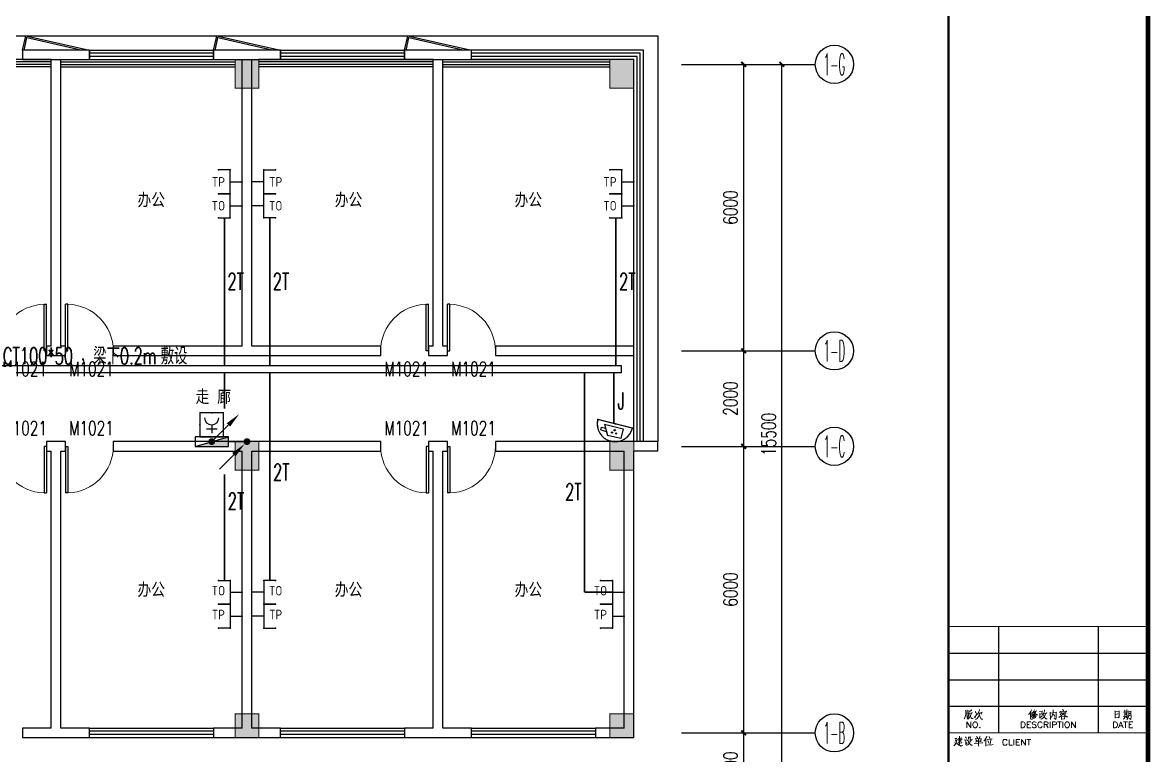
# Model space of a CAD drawing. Extents: x -6243262 to 3079315, y -2914302 to 172723.
# Drawn here: x -5753181 to -5729564, y -785297 to -769948 of the extents above; entities that cross this region are included whole.
import ezdxf
from ezdxf.enums import TextEntityAlignment as Align

# ---------------------------------------------------------------- set-up
doc = ezdxf.new("R2010")
doc.units = 0
doc.header["$LTSCALE"] = 1000
doc.linetypes.add('DOTE', pattern=[2.42, 2, -0.2, 0.02, -0.2])
for name, color, linetype in [('0-柱网', 2, 'Continuous'), ('0-铝板', 32, 'Continuous'), ('A-FLOR-OTHER1-ON', 253, 'Continuous'), ('AXIS', 3, 'Continuous'), ('AXIS_TEXT', 7, 'Continuous'), ('CABLETRAY', 4, 'Continuous'), ('CURTWALL', 4, 'Continuous'), ('EQUIP-安防', 3, 'Continuous'), ('EQUIP-消防', 3, 'Continuous'), ('EQUIP-通讯', 3, 'Continuous'), ('EQUIP_消火栓', 7, 'Continuous'), ('LWIRE', 4, 'Continuous'), ('PUB_TEXT', 7, 'Continuous'), ('PUB_TITLE', 4, 'Continuous'), ('STAIR', 2, 'Continuous'), ('TEL_TEXT', 7, 'Continuous'), ('WALL', 9, 'Continuous'), ('WINDOW', 4, 'Continuous'), ('WINDOW_TEXT', 7, 'Continuous'), ('WIRE-消防', 5, 'DOTE'), ('WIRE-通讯', 4, 'Continuous')]:
    doc.layers.add(name, color=color, linetype=linetype)
doc.styles.add('-宋体', font='', dxfattribs={"width": 0.8})
doc.styles.add('_TCH_AXIS', font='COMPLEX', dxfattribs={"bigfont": 'GBCBIG'})
doc.styles.add('_TCH_DIM_T3', font='SIMPLEX', dxfattribs={"width": 0.705882, "bigfont": 'GBCBIG'})
doc.styles.add('_TCH_WINDOW', font='SIMPLEX', dxfattribs={"height": 3.5, "bigfont": 'GBCBIG'})
doc.styles.add('_TEL_ATTDEF', font='gbenor', dxfattribs={"bigfont": 'gbcbig'})
doc.styles.add('_TEL_DIM', font='SIMPLEX', dxfattribs={"width": 0.8, "height": 3.5, "bigfont": 'HZTXT'})
doc.styles.add('COMPLEX', font='COMPLEX')
doc.styles.get("Standard").update_dxf_attribs({"font": 'gbenor.shx', "bigfont": 'gbcbig.shx'})
doc.styles.get('-宋体').set_extended_font_data('SimSun')
doc.dimstyles.new('_TCH_ARCH&&100', dxfattribs={"dimtxt": 297.5, "dimasz": 100, "dimexe": 250, "dimexo": 300, "dimgap": 126.25, "dimtad": 1, "dimdec": 0, "dimzin": 0, "dimdsep": 46, "dimtxsty": '_TCH_DIM_T3', "dimblk": 'ARCHTICK', "dimcen": 0.09, "dimclrt": 7, "dimazin": 2, "dimtfac": 1, "dimtdec": 0, "dimtix": 1, "dimtmove": 2, "dimatfit": 3, "dimfxl": 0, "dimtolj": 1, "dimtzin": 0, "dimarcsym": 0})

# ---------------------------------------------------------------- blocks, each defined once
blk = doc.blocks.new('1#柱网')
at = {"layer": '0-柱网'}
for points in [[(525855, 93967), (525855, 93367), (526355, 93367), (526355, 93967)], [(533705, 93967), (533705, 93367), (534205, 93367), (534205, 93967)], [(525855, 85967), (525855, 85367), (526355, 85367), (526355, 85967)], [(533705, 85967), (533705, 85367), (534205, 85367), (534205, 85967)], [(525855, 80267), (525855, 79767), (526355, 79767), (526355, 80267)], [(533705, 80267), (533705, 79767), (534205, 79767), (534205, 80267)]]:
    blk.add_hatch(color=0, dxfattribs=at).paths.add_polyline_path(points)
at = {"layer": '0-柱网', "color": 0, "const_width": 20}
for points in [[(525855, 93967), (525855, 93367), (526355, 93367), (526355, 93967), (525855, 93967)], [(533705, 93967), (533705, 93367), (534205, 93367), (534205, 93967), (533705, 93967)], [(525855, 85967), (525855, 85367), (526355, 85367), (526355, 85967), (525855, 85967)], [(533705, 85967), (533705, 85367), (534205, 85367), (534205, 85967), (533705, 85967)], [(525855, 80267), (525855, 79767), (526355, 79767), (526355, 80267), (525855, 80267)], [(533705, 80267), (533705, 79767), (534205, 79767), (534205, 80267), (533705, 80267)]]:
    blk.add_lwpolyline(points, dxfattribs=at)
blk = doc.blocks.new('A$C22252488')
at = {"layer": '0-铝板', "color": 0}
blk.add_lwpolyline([(1218, 0), (60, 261), (69, 300), (1400, 0)], dxfattribs=at)
at = {"layer": 'WINDOW', "color": 0}
for points in [[(0, 0), (60, 261)], [(31, 0), (90, 254)]]:
    blk.add_lwpolyline(points, dxfattribs=at)
blk = doc.blocks.new('01')
at = {"layer": 'A-FLOR-OTHER1-ON', "color": 0}
for points in [[(-11700, 150), (-15350, 150)], [(-11700, 0), (-15350, 0)], [(-11500, 150), (-7850, 150)], [(-11500, 0), (-7850, 0)], [(-3700, 150), (-7350, 150)], [(-3700, 0), (-7350, 0)], [(-3500, 150), (0, 150)], [(-3500, 0), (0, 0)]]:
    blk.add_lwpolyline(points, dxfattribs=at)
at = {"layer": 'STAIR', "color": 0}
for points in [[(-11700, 100), (-15350, 100)], [(-11700, 50), (-15350, 50)], [(-11500, 100), (-7850, 100)], [(-11500, 50), (-7850, 50)], [(-3700, 100), (-7350, 100)], [(-3700, 50), (-7350, 50)], [(-3500, 100), (0, 100)], [(-3500, 50), (0, 50)]]:
    blk.add_lwpolyline(points, dxfattribs=at)
blk = doc.blocks.new('$WINLIB2D$00000001')
at = {"color": 0}
for points in [[(-0.5, 0.5), (-0.5, -0.5)], [(-0.5, 0.5), (0.5, 0.5)], [(0.5, -0.5), (0.5, 0.5)], [(0.5, 0.1667), (-0.5, 0.1667)], [(0.5, -0.1667), (-0.5, -0.1667)], [(-0.5, -0.5), (0.5, -0.5)]]:
    blk.add_lwpolyline(points, dxfattribs=at)
blk = doc.blocks.new('$DorLib2D$00000001')
at = {"color": 0}
for p, q in [((0.45, 0.975), (0.5, 0.975)), ((0.45, 0), (0.45, 0.975)), ((0.5, 0), (0.5, 0.975)), ((0.5, 0), (0.45, 0))]:
    blk.add_line(p, q, dxfattribs=at)
at = {"color": 0, "lineweight": 13}
blk.add_arc((0.475, 0), 0.975, 91.4693, 180, dxfattribs=at)
blk = doc.blocks.new('_AXISO')
at = {"color": 0}
blk.add_circle((0, 0), 0.5, dxfattribs=at)
at = {"layer": 'AXIS_TEXT', "color": 0, "style": 'COMPLEX', "width": 1.041667}
blk.add_attdef('A', text='', height=0.56, dxfattribs=at).set_placement((-0.25, -0.28), (0.25, -0.28), align=Align.FIT)
blk = doc.blocks.new('_ArchTick')
at = {"color": 0, "linetype": 'ByBlock', "const_width": 0.4}
blk.add_lwpolyline([(-0.5, -0.5), (0.5, 0.5)], dxfattribs=at)
blk = doc.blocks.new('*D108')
at = {"layer": 'AXIS', "color": 0, "lineweight": -2, "transparency": 16777216}
for p, q in [((1398495, -771452), (1400545, -771452)), ((1400295, -786952), (1400295, -771452)), ((1398495, -786952), (1400545, -786952))]:
    blk.add_line(p, q, dxfattribs=at)
at = {"layer": 'Defpoints', "color": 0, "transparency": 16777216}
for p in [(1398195, -771452), (1400295, -771452), (1398195, -786952)]:
    blk.add_point(p, dxfattribs=at)
at = {"layer": 'AXIS', "color": 0, "lineweight": -2, "transparency": 16777216, "xscale": 100, "yscale": 100, "zscale": 100}
for p, rotation in [((1400295, -771452), 90), ((1400295, -786952), 270)]:
    blk.add_blockref('_ArchTick', p, dxfattribs=dict(at, rotation=rotation))
at = {"layer": 'AXIS', "color": 7, "transparency": 16777216, "insert": (1400020, -779202), "char_height": 297.5, "attachment_point": 5, "rotation": 90, "style": '_TCH_DIM_T3'}
blk.add_mtext('\\A1;15500', dxfattribs=at)
blk = doc.blocks.new('*D109')
at = {"layer": 'AXIS', "color": 0, "lineweight": -2, "transparency": 16777216}
for p, q in [((1398495, -785452), (1399745, -785452)), ((1399495, -786952), (1399495, -785452)), ((1398495, -786952), (1399745, -786952))]:
    blk.add_line(p, q, dxfattribs=at)
at = {"layer": 'Defpoints', "color": 0, "transparency": 16777216}
for p in [(1398195, -785452), (1399495, -785452), (1398195, -786952)]:
    blk.add_point(p, dxfattribs=at)
at = {"layer": 'AXIS', "color": 0, "lineweight": -2, "transparency": 16777216, "xscale": 100, "yscale": 100, "zscale": 100}
for p, rotation in [((1399495, -785452), 90), ((1399495, -786952), 270)]:
    blk.add_blockref('_ArchTick', p, dxfattribs=dict(at, rotation=rotation))
at = {"layer": 'AXIS', "color": 7, "transparency": 16777216, "insert": (1399220, -786202), "char_height": 297.5, "attachment_point": 5, "rotation": 90, "style": '_TCH_DIM_T3'}
blk.add_mtext('\\A1;1500', dxfattribs=at)
blk = doc.blocks.new('*D110')
at = {"layer": 'AXIS', "color": 0, "lineweight": -2, "transparency": 16777216}
for p, q in [((1398495, -779452), (1399745, -779452)), ((1399495, -785452), (1399495, -779452)), ((1398495, -785452), (1399745, -785452))]:
    blk.add_line(p, q, dxfattribs=at)
at = {"layer": 'Defpoints', "color": 0, "transparency": 16777216}
for p in [(1398195, -779452), (1399495, -779452), (1398195, -785452)]:
    blk.add_point(p, dxfattribs=at)
at = {"layer": 'AXIS', "color": 0, "lineweight": -2, "transparency": 16777216, "xscale": 100, "yscale": 100, "zscale": 100}
for p, rotation in [((1399495, -779452), 90), ((1399495, -785452), 270)]:
    blk.add_blockref('_ArchTick', p, dxfattribs=dict(at, rotation=rotation))
at = {"layer": 'AXIS', "color": 7, "transparency": 16777216, "insert": (1399220, -782452), "char_height": 297.5, "attachment_point": 5, "rotation": 90, "style": '_TCH_DIM_T3'}
blk.add_mtext('\\A1;6000', dxfattribs=at)
blk = doc.blocks.new('*D111')
at = {"layer": 'AXIS', "color": 0, "lineweight": -2, "transparency": 16777216}
for p, q in [((1398495, -777452), (1399745, -777452)), ((1399495, -779452), (1399495, -777452)), ((1398495, -779452), (1399745, -779452))]:
    blk.add_line(p, q, dxfattribs=at)
at = {"layer": 'Defpoints', "color": 0, "transparency": 16777216}
for p in [(1398195, -777452), (1399495, -777452), (1398195, -779452)]:
    blk.add_point(p, dxfattribs=at)
at = {"layer": 'AXIS', "color": 0, "lineweight": -2, "transparency": 16777216, "xscale": 100, "yscale": 100, "zscale": 100}
for p, rotation in [((1399495, -777452), 90), ((1399495, -779452), 270)]:
    blk.add_blockref('_ArchTick', p, dxfattribs=dict(at, rotation=rotation))
at = {"layer": 'AXIS', "color": 7, "transparency": 16777216, "insert": (1399220, -778452), "char_height": 297.5, "attachment_point": 5, "rotation": 90, "style": '_TCH_DIM_T3'}
blk.add_mtext('\\A1;2000', dxfattribs=at)
blk = doc.blocks.new('*D112')
at = {"layer": 'AXIS', "color": 0, "lineweight": -2, "transparency": 16777216}
for p, q in [((1398495, -771452), (1399745, -771452)), ((1399495, -777452), (1399495, -771452)), ((1398495, -777452), (1399745, -777452))]:
    blk.add_line(p, q, dxfattribs=at)
at = {"layer": 'Defpoints', "color": 0, "transparency": 16777216}
for p in [(1398195, -771452), (1399495, -771452), (1398195, -777452)]:
    blk.add_point(p, dxfattribs=at)
at = {"layer": 'AXIS', "color": 0, "lineweight": -2, "transparency": 16777216, "xscale": 100, "yscale": 100, "zscale": 100}
for p, rotation in [((1399495, -771452), 90), ((1399495, -777452), 270)]:
    blk.add_blockref('_ArchTick', p, dxfattribs=dict(at, rotation=rotation))
at = {"layer": 'AXIS', "color": 7, "transparency": 16777216, "insert": (1399220, -774452), "char_height": 297.5, "attachment_point": 5, "rotation": 90, "style": '_TCH_DIM_T3'}
blk.add_mtext('\\A1;6000', dxfattribs=at)
blk = doc.blocks.new('$equip$00001847')
for p, q in [((-0.5, 0.499), (-0.5, 0.999)), ((0.5, 0.999), (0.5, 0.499)), ((0.5, 0.499), (-0.5, 0.499)), ((0, 0.5), (0, 0))]:
    blk.add_line(p, q)
for p in [(-0.5, 0.999), (0.5, 0.999), (-0.5, 0.499), (0.5, 0.499), (0, 0)]:
    blk.add_point(p)
at = {"color": 7, "style": '_TEL_DIM'}
blk.add_attdef('$TEXT$', text='', height=0.4, dxfattribs=at).set_placement((0, 0.999), align=Align.MIDDLE_CENTER)
at = {"color": 7, "style": '_TEL_DIM', "flags": 1}
blk.add_attdef('A', text='', height=0.00002, dxfattribs=at).set_placement((0, 0), align=Align.MIDDLE_CENTER)
blk = doc.blocks.new('$equip$00001867')
for p, q in [((-0.5, 0.499), (-0.5, 0.999)), ((0.5, 0.999), (0.5, 0.499)), ((0.5, 0.499), (-0.5, 0.499)), ((0, 0.5), (0, 0))]:
    blk.add_line(p, q)
for p in [(-0.5, 0.999), (0.5, 0.999), (-0.5, 0.499), (0.5, 0.499), (0, 0)]:
    blk.add_point(p)
at = {"color": 7, "style": '_TEL_DIM'}
blk.add_attdef('$TEXT$', text='', height=0.4, dxfattribs=at).set_placement((0, 0.999), align=Align.MIDDLE_CENTER)
at = {"color": 7, "style": '_TEL_DIM', "flags": 1}
blk.add_attdef('A', text='', height=0.00002, dxfattribs=at).set_placement((0, 0), align=Align.MIDDLE_CENTER)
blk = doc.blocks.new('$equip$00002353')
for p, q in [((0.75, 0), (-0.75, 0)), ((-0.517, -0.393), (-0.517, -0.273)), ((-0.517, -0.273), (-0.341, -0.273)), ((-0.517, -0.393), (-0.273, -0.393)), ((-0.427, -0.123), (0.383, -0.123)), ((-0.427, -0.123), (-0.187, -0.543)), ((0.383, -0.123), (0.383, -0.543)), ((0.383, -0.543), (-0.187, -0.543))]:
    blk.add_line(p, q)
at = {"const_width": 0.04}
for points in [[(-0.75, 0), (-0.779, 0)], [(0.75, 0), (0.779, 0)]]:
    blk.add_lwpolyline(points, dxfattribs=at)
blk.add_lwpolyline([(0.75, 0, -1), (-0.75, 0), (0.75, 0), (0.75, 0, -1), (-0.75, 0, -1.517539)], format="xyb", dxfattribs=at)
for centre, radius in [((-0.038, -0.38), 0.024), ((0.052, -0.26), 0.03), ((0.142, -0.38), 0.024)]:
    blk.add_circle(centre, radius)
blk.add_arc((0, 0), 0.75, 180, 0)
for p in [(-0.75, 0), (0, 0), (0.75, 0), (0, -0.75)]:
    blk.add_point(p)
for points in [[(-0.059, -0.368), (-0.017, -0.368), (-0.062, -0.38), (-0.014, -0.38)], [(-0.059, -0.392), (-0.017, -0.392), (-0.062, -0.38), (-0.014, -0.38)], [(-0.05, -0.359), (-0.026, -0.359), (-0.059, -0.368), (-0.017, -0.368)], [(-0.05, -0.401), (-0.026, -0.401), (-0.059, -0.392), (-0.017, -0.392)], [(-0.038, -0.356), (-0.038, -0.356), (-0.05, -0.359), (-0.026, -0.359)], [(-0.038, -0.404), (-0.038, -0.404), (-0.05, -0.401), (-0.026, -0.401)], [(0.026, -0.245), (0.078, -0.245), (0.022, -0.26), (0.082, -0.26)], [(0.026, -0.275), (0.078, -0.275), (0.022, -0.26), (0.082, -0.26)], [(0.037, -0.234), (0.067, -0.234), (0.026, -0.245), (0.078, -0.245)], [(0.037, -0.286), (0.067, -0.286), (0.026, -0.275), (0.078, -0.275)], [(0.052, -0.23), (0.052, -0.23), (0.037, -0.234), (0.067, -0.234)], [(0.052, -0.29), (0.052, -0.29), (0.037, -0.286), (0.067, -0.286)], [(0.121, -0.368), (0.163, -0.368), (0.118, -0.38), (0.166, -0.38)], [(0.121, -0.392), (0.163, -0.392), (0.118, -0.38), (0.166, -0.38)], [(0.13, -0.359), (0.154, -0.359), (0.121, -0.368), (0.163, -0.368)], [(0.13, -0.401), (0.154, -0.401), (0.121, -0.392), (0.163, -0.392)], [(0.142, -0.356), (0.142, -0.356), (0.13, -0.359), (0.154, -0.359)], [(0.142, -0.404), (0.142, -0.404), (0.13, -0.401), (0.154, -0.401)]]:
    blk.add_solid(points)
at = {"color": 7, "style": '_TEL_DIM', "flags": 1}
blk.add_attdef('A', text='', height=0.00002, dxfattribs=at).set_placement((0, 0), align=Align.MIDDLE_CENTER)
blk = doc.blocks.new('$equip$00002656')
for p, q in [((-0.5, 1), (-0.5, 0)), ((0.5, 1), (-0.5, 1)), ((0.5, 0), (0.5, 1)), ((0, 0.5), (0, 0.15)), ((-0.5, 0), (0.5, 0)), ((-0.219, 0.331), (0.222, 0.331))]:
    blk.add_line(p, q)
at = {"const_width": 0.04}
blk.add_lwpolyline([(-0.5, 1), (0.5, 1), (0.5, 0), (-0.5, 0), (-0.5, 1), (0.5, 1)], dxfattribs=at)
blk.add_arc((0, 0.8), 0.3, 180, 0)
for p in [(0, 1), (-0.5, 0.5), (0.5, 0.5), (0, 0)]:
    blk.add_point(p)
at = {"color": 7, "flags": 1}
for tag, height, p in [('B', 0.4, (0.762, 0.292)), ('A', 0.00002, (0, 0))]:
    blk.add_attdef(tag, text='', height=height, dxfattribs=at).set_placement(p, align=Align.MIDDLE_CENTER)
blk = doc.blocks.new('$TelecSys$00000079')
for p, q in [((0.7, 0.7), (0, 0)), ((0.104, 0.104), (0.104, 0.104)), ((-0.104, -0.104), (-0.104, -0.104))]:
    blk.add_line(p, q)
at = {"const_width": 0.142}
blk.add_lwpolyline([(-0.071, 0, 1), (0.071, 0, 1)], format="xyb", close=True, dxfattribs=at)
blk.add_solid([(0.63, 0.77), (0.77, 0.63), (1.15, 1.15)])
at = {"width": 0.8, "flags": 9}
blk.add_attdef('A', (0, 0), '', height=0.00002, dxfattribs=at)
blk = doc.blocks.new('$TelecSys$00000081')
for p, q in [((0.104, 0.104), (0.104, 0.104)), ((-0.104, -0.104), (-0.104, -0.104)), ((-1.15, -1.15), (-0.55, -0.55))]:
    blk.add_line(p, q)
at = {"const_width": 0.142}
blk.add_lwpolyline([(0.071, 0, 1), (-0.071, 0, 1)], format="xyb", close=True, dxfattribs=at)
blk.add_solid([(-0.62, -0.48), (-0.48, -0.62), (-0.1, -0.1)])
at = {"width": 0.8, "flags": 9}
blk.add_attdef('A', (0, 0), '', height=0.00002, rotation=180, dxfattribs=at)
blk = doc.blocks.new('$TwtSys$00000434')
for p, q in [((-0.5, 0.5), (-0.5, -0.5)), ((-0.5, -0.5), (0.5, 0.5)), ((0.5, 0.5), (-0.5, 0.5)), ((0.5, -0.5), (0.5, 0.5)), ((-0.5, -0.5), (0.5, -0.5))]:
    blk.add_line(p, q)
blk.add_solid([(0.5, -0.5), (0.5, 0.5), (-0.5, -0.5)])
blk = doc.blocks.new('TQ')
at = {"layer": 'PUB_TITLE'}
for p, q in [((1747801, -782596), (1747801, -784828)), ((1749891, -782596), (1749891, -784828)), ((1746756, -783153), (1750936, -783153)), ((1746756, -783710), (1750936, -783710)), ((1746756, -784267), (1750936, -784267))]:
    blk.add_line(p, q, dxfattribs=at)
for points, const_width in [([(1746756, -758772), (1746756, -798756)], 48.8), ([(1746756, -782596), (1750936, -782596)], 24.4), ([(1746756, -784825), (1750936, -784825)], 24.4)]:
    blk.add_lwpolyline(points, dxfattribs=dict(at, const_width=const_width))
blk.add_lwpolyline([(1746756, -798756), (1750936, -798756), (1750936, -758772), (1746756, -758772)], close=True, dxfattribs=at)
at = {"layer": 'PUB_TITLE', "color": 140, "lineweight": 0}
for points in [[(1747112, -784352), (1747117, -784365), (1747117, -784405), (1747117, -784434), (1747113, -784460), (1747109, -784480), (1747102, -784503), (1747092, -784520), (1747083, -784532)], [(1747117, -784449), (1747151, -784446), (1747148, -784441), (1747148, -784515), (1747146, -784504), (1747146, -784491)], [(1747118, -784419), (1747166, -784413)], [(1747182, -784355), (1747186, -784372), (1747186, -784393), (1747182, -784421), (1747179, -784447), (1747174, -784470), (1747170, -784491), (1747163, -784510), (1747154, -784526), (1747145, -784537)], [(1747146, -784342), (1747150, -784352), (1747150, -784414)], [(1747198, -784417), (1747250, -784406), (1747247, -784401), (1747239, -784422), (1747228, -784449), (1747219, -784469), (1747207, -784490), (1747191, -784510), (1747174, -784524), (1747161, -784536)], [(1747245, -784345), (1747242, -784350), (1747211, -784367), (1747189, -784375)], [(1747195, -784439), (1747242, -784523), (1747273, -784524), (1747243, -784521), (1747235, -784511)], [(1747297, -784490), (1747311, -784504), (1747354, -784419)], [(1747334, -784413), (1747332, -784401), (1747313, -784378)], [(1747406, -784416), (1747406, -784427), (1747402, -784444), (1747393, -784466), (1747383, -784483), (1747373, -784502), (1747361, -784515), (1747347, -784528), (1747332, -784539), (1747321, -784546)], [(1747405, -784337), (1747403, -784347), (1747391, -784380), (1747378, -784411), (1747369, -784427), (1747358, -784441)], [(1747380, -784409), (1747382, -784409), (1747464, -784400), (1747457, -784393), (1747449, -784413), (1747434, -784434)], [(1747398, -784454), (1747411, -784474), (1747430, -784510), (1747444, -784537), (1747477, -784539), (1747446, -784532), (1747434, -784521)], [(1748498, -784339), (1748496, -784348), (1748481, -784375), (1748481, -784378), (1748468, -784398), (1748457, -784414), (1748446, -784427), (1748435, -784439)], [(1748475, -784394), (1748475, -784539), (1748472, -784526), (1748475, -784502)], [(1748592, -784474), (1748587, -784485), (1748569, -784502), (1748553, -784515), (1748536, -784523), (1748520, -784532), (1748505, -784539), (1748493, -784543)], [(1748500, -784400), (1748500, -784495), (1748498, -784483), (1748500, -784475)], [(1748542, -784373), (1748549, -784375), (1748598, -784368), (1748595, -784365), (1748578, -784388), (1748564, -784408), (1748550, -784421), (1748536, -784433), (1748521, -784444), (1748512, -784450)], [(1748557, -784342), (1748546, -784367), (1748536, -784386), (1748525, -784401), (1748523, -784405), (1748514, -784416)], [(1748577, -784454), (1748574, -784460), (1748572, -784463), (1748554, -784480), (1748550, -784482), (1748541, -784490), (1748528, -784498), (1748514, -784507)], [(1748564, -784434), (1748562, -784439), (1748561, -784441), (1748544, -784454), (1748531, -784466), (1748520, -784474)], [(1748536, -784389), (1748542, -784391), (1748607, -784450), (1748628, -784449), (1748607, -784449), (1748598, -784442)], [(1748661, -784380), (1748726, -784372), (1748720, -784367), (1748712, -784424), (1748720, -784424), (1748671, -784430), (1748668, -784416), (1748671, -784434), (1748669, -784508)], [(1748664, -784515), (1748715, -784470)], [(1748784, -784416), (1748784, -784426), (1748778, -784452), (1748771, -784467), (1748765, -784480), (1748757, -784491), (1748746, -784503), (1748735, -784515), (1748721, -784523), (1748709, -784531), (1748699, -784535), (1748689, -784537)], [(1748769, -784342), (1748766, -784361), (1748757, -784388), (1748743, -784416), (1748733, -784434), (1748726, -784447), (1748720, -784459)], [(1748735, -784441), (1748740, -784442), (1748791, -784531), (1748822, -784532), (1748793, -784528), (1748784, -784518)], [(1748743, -784419), (1748817, -784409), (1748809, -784408), (1748795, -784411)], [(1748883, -784388), (1748888, -784409), (1748893, -784526), (1748893, -784543), (1748889, -784532), (1748891, -784511)], [(1748889, -784413), (1748952, -784405), (1748955, -784405), (1749019, -784398), (1749014, -784393), (1749013, -784396), (1749013, -784430), (1749013, -784460), (1749011, -784463), (1749011, -784491), (1749011, -784495), (1749008, -784513), (1749006, -784528), (1749005, -784541), (1748969, -784508), (1749003, -784536), (1749006, -784520)], [(1748952, -784344), (1748950, -784376), (1748947, -784405), (1748947, -784408), (1748942, -784427), (1748936, -784447), (1748929, -784466), (1748924, -784475), (1748916, -784485), (1748911, -784493), (1748904, -784498)], [(1748944, -784435), (1748962, -784449), (1748977, -784462), (1748982, -784472), (1748978, -784466)], [(1749164, -784411), (1749161, -784421), (1749154, -784427), (1749134, -784449), (1749115, -784467), (1749095, -784483), (1749075, -784496), (1749064, -784503)], [(1749093, -784367), (1749095, -784380), (1749093, -784388), (1749090, -784400), (1749087, -784408), (1749087, -784401), (1749093, -784389)], [(1749133, -784394), (1749131, -784402), (1749108, -784429), (1749092, -784444)], [(1749095, -784381), (1749236, -784369), (1749231, -784367), (1749208, -784398)], [(1749118, -784478), (1749121, -784488), (1749125, -784535), (1749126, -784546), (1749120, -784535), (1749189, -784529), (1749184, -784529), (1749190, -784477), (1749195, -784480), (1749123, -784488)], [(1749145, -784337), (1749162, -784353), (1749166, -784363), (1749157, -784348)], [(1749156, -784426), (1749181, -784449), (1749207, -784474), (1749227, -784490), (1749256, -784488), (1749225, -784487), (1749211, -784477)], [(1749175, -784400), (1749203, -784419), (1749211, -784433), (1749199, -784416)], [(1750242, -784361), (1750245, -784378), (1750246, -784414), (1750249, -784452), (1750249, -784457), (1750249, -784483), (1750249, -784518), (1750249, -784507), (1750313, -784496), (1750326, -784508), (1750329, -784493), (1750329, -784474), (1750331, -784435), (1750332, -784396), (1750332, -784363), (1750334, -784368), (1750246, -784380)], [(1750249, -784439), (1750313, -784429), (1750306, -784427), (1750291, -784434)], [(1750413, -784485), (1750515, -784472), (1750510, -784470), (1750503, -784475)], [(1750450, -784495), (1750449, -784503), (1750436, -784520), (1750425, -784531), (1750413, -784539)], [(1750418, -784391), (1750515, -784381)], [(1750444, -784347), (1750447, -784357), (1750447, -784480)], [(1750449, -784419), (1750479, -784414)], [(1750450, -784447), (1750477, -784442)], [(1750477, -784490), (1750495, -784510), (1750495, -784518), (1750489, -784503)], [(1750490, -784337), (1750494, -784347), (1750489, -784475)], [(1750528, -784360), (1750533, -784378), (1750533, -784414), (1750531, -784454), (1750528, -784478), (1750520, -784504), (1750510, -784521), (1750492, -784546)], [(1750531, -784463), (1750535, -784463), (1750561, -784459)], [(1750533, -784380), (1750582, -784372), (1750577, -784367), (1750577, -784417), (1750577, -784421), (1750579, -784495), (1750577, -784523), (1750576, -784539), (1750574, -784544), (1750549, -784523), (1750572, -784537)], [(1750535, -784421), (1750563, -784416)], [(1747143, -784590), (1747143, -784716)], [(1747143, -784590), (1747226, -784716), (1747226, -784590)], [(1748276, -784590), (1748276, -784716)], [(1748276, -784590), (1748318, -784590), (1748335, -784597), (1748348, -784609), (1748354, -784620), (1748360, -784639), (1748360, -784668), (1748354, -784686), (1748348, -784698), (1748335, -784710), (1748318, -784716), (1748276, -784716)], [(1748402, -784590), (1748402, -784716)], [(1748402, -784590), (1748479, -784590)], [(1748402, -784650), (1748449, -784650)], [(1748402, -784716), (1748479, -784716)], [(1748592, -784609), (1748581, -784597), (1748562, -784590), (1748539, -784590), (1748520, -784597), (1748509, -784609), (1748509, -784620), (1748514, -784632), (1748520, -784639), (1748533, -784645), (1748569, -784656), (1748581, -784662), (1748586, -784668), (1748592, -784681), (1748592, -784698), (1748581, -784710), (1748562, -784716), (1748539, -784716), (1748520, -784710), (1748509, -784698)], [(1748718, -784620), (1748712, -784609), (1748699, -784597), (1748688, -784590), (1748664, -784590), (1748652, -784597), (1748640, -784609), (1748634, -784620), (1748628, -784639), (1748628, -784668), (1748634, -784686), (1748640, -784698), (1748652, -784710), (1748664, -784716), (1748688, -784716), (1748699, -784710), (1748712, -784698), (1748718, -784686)], [(1748759, -784590), (1748759, -784716)], [(1748759, -784590), (1748813, -784590), (1748831, -784597), (1748837, -784603), (1748843, -784614), (1748843, -784626), (1748837, -784639), (1748831, -784645), (1748813, -784650), (1748759, -784650)], [(1748801, -784650), (1748843, -784716)], [(1748885, -784590), (1748885, -784716)], [(1748933, -784590), (1748933, -784716)], [(1748933, -784590), (1748986, -784590), (1749004, -784597), (1749010, -784603), (1749016, -784614), (1749016, -784632), (1749010, -784645), (1749004, -784650), (1748986, -784656), (1748933, -784656)], [(1749040, -784590), (1749123, -784590)], [(1749082, -784590), (1749082, -784716)], [(1749153, -784590), (1749153, -784716)], [(1749332, -784590), (1749332, -784716)], [(1749332, -784590), (1749415, -784716), (1749415, -784590)], [(1750209, -784590), (1750209, -784716)], [(1750209, -784590), (1750251, -784590), (1750269, -784597), (1750281, -784609), (1750287, -784620), (1750293, -784639), (1750293, -784668), (1750287, -784686), (1750281, -784698), (1750269, -784710), (1750251, -784716), (1750209, -784716)], [(1750365, -784590), (1750317, -784716)], [(1750335, -784674), (1750394, -784674)], [(1750365, -784590), (1750412, -784716)], [(1750424, -784590), (1750508, -784590)], [(1750466, -784590), (1750466, -784716)], [(1750538, -784590), (1750538, -784716)], [(1750538, -784590), (1750615, -784590)], [(1750538, -784650), (1750585, -784650)], [(1750538, -784716), (1750615, -784716)], [(1746887, -784944), (1746931, -784939), (1746925, -784935), (1746921, -784948), (1746903, -784998), (1746900, -784994), (1746936, -784986), (1746933, -784983), (1746926, -785009), (1746920, -785033), (1746912, -785047), (1746903, -785061), (1746890, -785077), (1746879, -785088), (1746871, -785095)], [(1746880, -785031), (1746896, -785037), (1746909, -785042), (1746929, -785052), (1746949, -785063), (1746975, -785079), (1746997, -785088), (1747000, -785090), (1747018, -785100), (1747059, -785091), (1747058, -785091), (1747020, -785096), (1747002, -785091)], [(1746941, -784967), (1747050, -784955)], [(1746948, -785037), (1747039, -785031), (1747035, -785029), (1747030, -785033)], [(1746956, -784942), (1747031, -784932), (1747025, -784926), (1747015, -784986), (1747020, -784985), (1746961, -784992)], [(1746956, -785016), (1747023, -785008)], [(1746987, -784896), (1746989, -784907), (1746987, -785074), (1746983, -785062), (1746987, -785047)], [(1747085, -784976), (1747130, -784970), (1747124, -784964), (1747122, -784976), (1747120, -785063), (1747112, -785070), (1747146, -785036)], [(1747110, -784907), (1747130, -784931), (1747133, -784940)], [(1747168, -784996), (1747232, -784988), (1747227, -784983), (1747220, -784996), (1747212, -785013), (1747204, -785026), (1747195, -785037), (1747182, -785052), (1747168, -785066), (1747153, -785077), (1747141, -785085), (1747132, -785090)], [(1747174, -784904), (1747176, -784919), (1747176, -784935), (1747173, -784950), (1747168, -784965), (1747161, -784975), (1747154, -784983), (1747146, -784992)], [(1747166, -785011), (1747170, -785011), (1747230, -785083), (1747262, -785085), (1747230, -785080), (1747222, -785074)], [(1747178, -784917), (1747222, -784914), (1747219, -784909), (1747214, -784922), (1747214, -784934), (1747214, -784944), (1747214, -784955), (1747215, -784960), (1747219, -784965), (1747226, -784967), (1747234, -784968), (1747245, -784968), (1747252, -784967), (1747256, -784964)], [(1747291, -785050), (1747477, -785034), (1747467, -785033), (1747454, -785036)], [(1747322, -784934), (1747329, -784948), (1747334, -784976), (1747334, -785005), (1747336, -785022), (1747330, -785011), (1747443, -785003), (1747431, -785001), (1747439, -784944), (1747444, -784940), (1747439, -784939), (1747438, -784942), (1747332, -784952)], [(1747342, -784899), (1747362, -784922), (1747363, -784939), (1747358, -784919)], [(1747350, -784983), (1747418, -784973)], [(1747382, -784950), (1747383, -785044), (1747385, -785090), (1747385, -785103), (1747382, -785091), (1747383, -785066)], [(1747410, -784894), (1747419, -784903), (1747414, -784901), (1747393, -784947)], [(1747559, -784894), (1747557, -784904), (1747542, -784934), (1747531, -784950), (1747512, -784981), (1747495, -785000)], [(1747536, -784945), (1747536, -785103), (1747534, -785088), (1747536, -785075)], [(1747566, -784961), (1747671, -784948)], [(1747581, -784981), (1747587, -784996), (1747595, -785016), (1747600, -785033), (1747602, -785042), (1747602, -785029), (1747594, -785014)], [(1747606, -784899), (1747617, -784924), (1747620, -784940), (1747618, -784927)], [(1747643, -784965), (1747643, -784980), (1747636, -785018), (1747630, -785046), (1747623, -785074)], [(1747983, -784990), (1747977, -784978), (1747965, -784966), (1747953, -784960), (1747929, -784960), (1747917, -784966), (1747905, -784978), (1747899, -784990), (1747893, -785008), (1747893, -785038), (1747899, -785055), (1747905, -785067), (1747917, -785080), (1747929, -785085), (1747953, -785085), (1747965, -785080), (1747977, -785067), (1747983, -785055)], [(1748024, -784960), (1748024, -785085), (1748096, -785085)], [(1748126, -784960), (1748126, -785085)], [(1748173, -784960), (1748173, -785085)], [(1748173, -784960), (1748251, -784960)], [(1748173, -785019), (1748221, -785019)], [(1748287, -784960), (1748287, -785085)], [(1748287, -784960), (1748371, -785085), (1748371, -784960)], [(1748400, -784960), (1748484, -784960)], [(1748442, -784960), (1748442, -785085)], [(1747557, -785079), (1747661, -785072), (1747691, -785070)], [(1748173, -785085), (1748251, -785085)]]:
    blk.add_lwpolyline(points, dxfattribs=at)
for points in [[(1747303, -784590), (1747292, -784597), (1747280, -784609), (1747274, -784620), (1747267, -784639), (1747267, -784668), (1747274, -784686), (1747280, -784698), (1747292, -784710), (1747303, -784716), (1747328, -784716), (1747339, -784710), (1747351, -784698), (1747357, -784686), (1747363, -784668), (1747363, -784639), (1747357, -784620), (1747351, -784609), (1747339, -784597), (1747328, -784590), (1747303, -784590)], [(1747411, -784704), (1747405, -784710), (1747411, -784716), (1747417, -784710), (1747411, -784704)], [(1749230, -784590), (1749219, -784597), (1749207, -784609), (1749201, -784620), (1749195, -784639), (1749195, -784668), (1749201, -784686), (1749207, -784698), (1749219, -784710), (1749230, -784716), (1749255, -784716), (1749266, -784710), (1749278, -784698), (1749285, -784686), (1749291, -784668), (1749291, -784639), (1749285, -784620), (1749278, -784609), (1749266, -784597), (1749255, -784590), (1749230, -784590)]]:
    blk.add_lwpolyline(points, close=True, dxfattribs=at)
blk = doc.blocks.new('22')
at = {"layer": '0-铝板', "color": 8}
blk.add_lwpolyline([(1362195.1, -770852.2), (1397695.1, -770852.2), (1397695.1, -779352.2)], dxfattribs=at)
at = {"layer": 'AXIS', "color": 8}
for p, q in [((1398195.1, -771452.2), (1400995.1, -771452.2)), ((1398195.1, -777452.2), (1400995.1, -777452.2)), ((1398195.1, -779452.2), (1400995.1, -779452.2)), ((1398195.1, -785452.2), (1400995.1, -785452.2))]:
    blk.add_line(p, q, dxfattribs=at)
at = {"layer": 'CURTWALL', "color": 8}
for p, q in [((1397395.1, -771152.2), (1393795.1, -771152.2)), ((1397328.5, -771218.9), (1393795.1, -771218.9)), ((1397261.8, -771285.5), (1393795.1, -771285.5)), ((1397261.8, -779352.2), (1397261.8, -771285.5)), ((1397328.5, -779352.2), (1397328.5, -771218.9)), ((1397395.1, -779352.2), (1397395.1, -771152.2)), ((1397195.1, -771352.2), (1393795.1, -771352.2)), ((1397195.1, -779352.2), (1397195.1, -771352.2))]:
    blk.add_line(p, q, dxfattribs=at)
at = {"layer": 'WALL', "color": 8}
for p, q in [((1385795.1, -771152.2), (1384395.1, -771152.2)), ((1384395.1, -771152.2), (1384395.1, -771352.2)), ((1385795.1, -771352.2), (1385795.1, -771152.2)), ((1389795.1, -771152.2), (1388395.1, -771152.2)), ((1388395.1, -771152.2), (1388395.1, -771352.2)), ((1389795.1, -771352.2), (1389795.1, -771152.2)), ((1393795.1, -771152.2), (1392395.1, -771152.2)), ((1392395.1, -771152.2), (1392395.1, -771352.2)), ((1393795.1, -771352.2), (1393795.1, -771152.2)), ((1384395.1, -771352.2), (1385795.1, -771352.2)), ((1384995.1, -777352.2), (1384995.1, -771352.2)), ((1384995.1, -771352.2), (1385195.1, -771352.2)), ((1385195.1, -777352.2), (1385195.1, -771352.2)), ((1388395.1, -771352.2), (1389795.1, -771352.2)), ((1388995.1, -777352.2), (1388995.1, -771352.2)), ((1388995.1, -771352.2), (1389195.1, -771352.2)), ((1389195.1, -777352.2), (1389195.1, -771352.2)), ((1392395.1, -771352.2), (1393795.1, -771352.2)), ((1392995.1, -777352.2), (1392995.1, -771352.2)), ((1392995.1, -771352.2), (1393195.1, -771352.2)), ((1393195.1, -777352.2), (1393195.1, -771352.2)), ((1384995.1, -777352.2), (1384895.1, -777352.2)), ((1384895.1, -777352.2), (1384895.1, -777552.2)), ((1385295.1, -777352.2), (1385195.1, -777352.2)), ((1385295.1, -777552.2), (1385295.1, -777352.2)), ((1388995.1, -777352.2), (1386295.1, -777352.2)), ((1386295.1, -777352.2), (1386295.1, -777552.2)), ((1391895.1, -777352.2), (1389195.1, -777352.2)), ((1391895.1, -777552.2), (1391895.1, -777352.2)), ((1392995.1, -777352.2), (1392895.1, -777352.2)), ((1392895.1, -777352.2), (1392895.1, -777552.2)), ((1393295.1, -777352.2), (1393195.1, -777352.2)), ((1393295.1, -777552.2), (1393295.1, -777352.2)), ((1397195.1, -777352.2), (1394295.1, -777352.2)), ((1394295.1, -777352.2), (1394295.1, -777552.2)), ((1397195.1, -777552.2), (1397195.1, -777352.2)), ((1384895.1, -777552.2), (1385095.1, -777552.2)), ((1385095.1, -777552.2), (1385295.1, -777552.2)), ((1386295.1, -777552.2), (1389095.1, -777552.2)), ((1389095.1, -777552.2), (1391895.1, -777552.2)), ((1392895.1, -777552.2), (1393095.1, -777552.2)), ((1393095.1, -777552.2), (1393295.1, -777552.2)), ((1394295.1, -777552.2), (1397195.1, -777552.2)), ((1385095.1, -779352.2), (1384895.1, -779352.2)), ((1384895.1, -779352.2), (1384895.1, -779552.2)), ((1385295.1, -779352.2), (1385095.1, -779352.2)), ((1385295.1, -779552.2), (1385295.1, -779352.2)), ((1389095.1, -779352.2), (1386295.1, -779352.2)), ((1386295.1, -779352.2), (1386295.1, -779552.2)), ((1391895.1, -779352.2), (1389095.1, -779352.2)), ((1391895.1, -779552.2), (1391895.1, -779352.2)), ((1393095.1, -779352.2), (1392895.1, -779352.2)), ((1392895.1, -779352.2), (1392895.1, -779552.2)), ((1393295.1, -779352.2), (1393095.1, -779352.2)), ((1393295.1, -779552.2), (1393295.1, -779352.2)), ((1397095.1, -779352.2), (1394295.1, -779352.2)), ((1394295.1, -779352.2), (1394295.1, -779552.2)), ((1397295.1, -779352.2), (1397095.1, -779352.2)), ((1397695.1, -779352.2), (1397295.1, -779352.2)), ((1397695.1, -779552.2), (1397695.1, -779352.2)), ((1384895.1, -779552.2), (1384995.1, -779552.2)), ((1384995.1, -785352.2), (1384995.1, -779552.2)), ((1385195.1, -785352.2), (1385195.1, -779552.2)), ((1385195.1, -779552.2), (1385295.1, -779552.2)), ((1386295.1, -779552.2), (1388995.1, -779552.2)), ((1388995.1, -785352.2), (1388995.1, -779552.2)), ((1389195.1, -785352.2), (1389195.1, -779552.2)), ((1389195.1, -779552.2), (1391895.1, -779552.2)), ((1392895.1, -779552.2), (1392995.1, -779552.2)), ((1392995.1, -785352.2), (1392995.1, -779552.2)), ((1393195.1, -785352.2), (1393195.1, -779552.2)), ((1393195.1, -779552.2), (1393295.1, -779552.2)), ((1394295.1, -779552.2), (1396995.1, -779552.2)), ((1396995.1, -785352.2), (1396995.1, -779552.2)), ((1397195.1, -785552.2), (1397195.1, -779552.2)), ((1397295.1, -779552.2), (1397195.1, -779552.2)), ((1397695.1, -779552.2), (1397295.1, -779552.2)), ((1384995.1, -785352.2), (1384395.1, -785352.2)), ((1384395.1, -785352.2), (1384395.1, -785552.2)), ((1385795.1, -785352.2), (1385195.1, -785352.2)), ((1385795.1, -785552.2), (1385795.1, -785352.2)), ((1388995.1, -785352.2), (1388395.1, -785352.2)), ((1388395.1, -785352.2), (1388395.1, -785552.2)), ((1389795.1, -785352.2), (1389195.1, -785352.2)), ((1389795.1, -785552.2), (1389795.1, -785352.2)), ((1392995.1, -785352.2), (1392395.1, -785352.2)), ((1392395.1, -785352.2), (1392395.1, -785552.2)), ((1393795.1, -785352.2), (1393195.1, -785352.2)), ((1393795.1, -785552.2), (1393795.1, -785352.2)), ((1396995.1, -785352.2), (1396395.1, -785352.2)), ((1396395.1, -785352.2), (1396395.1, -785552.2)), ((1384395.1, -785552.2), (1385095.1, -785552.2)), ((1385095.1, -785552.2), (1385795.1, -785552.2)), ((1388395.1, -785552.2), (1389095.1, -785552.2)), ((1389095.1, -785552.2), (1389795.1, -785552.2)), ((1392395.1, -785552.2), (1393095.1, -785552.2)), ((1393095.1, -785552.2), (1393795.1, -785552.2)), ((1396395.1, -785552.2), (1397195.1, -785552.2))]:
    blk.add_line(p, q, dxfattribs=at)
at = {"color": 8}
blk.add_blockref('01', (1396695.1, -771502.2), dxfattribs=at)
at = {"layer": '0-柱网', "color": 8}
blk.add_blockref('1#柱网', (862990.1, -865319.4), dxfattribs=at)
at = {"layer": '0-铝板', "color": 8}
for p in [(1384395.1, -771152.2), (1388395.1, -771152.2), (1392395.1, -771152.2)]:
    blk.add_blockref('A$C22252488', p, dxfattribs=at)
at = {"layer": 'AXIS', "color": 8}
ref = blk.add_blockref('_AXISO', (1401395.1, -771452.2), dxfattribs=dict(at, xscale=800, yscale=800, zscale=800))
ref.add_attrib('A', '1-G', dxfattribs={"layer": 'AXIS_TEXT', "color": 8, "height": 452.55, "style": '_TCH_AXIS', "width": 0.355932}).set_placement((1401168.8, -771678.5), (1401621.4, -771678.5), align=Align.FIT)
ref = blk.add_blockref('_AXISO', (1401395.1, -777452.2), dxfattribs=dict(at, xscale=800, yscale=800, zscale=800))
ref.add_attrib('A', '1-D', dxfattribs={"layer": 'AXIS_TEXT', "color": 8, "height": 452.55, "style": '_TCH_AXIS', "width": 0.362069}).set_placement((1401168.8, -777678.5), (1401621.4, -777678.5), align=Align.FIT)
ref = blk.add_blockref('_AXISO', (1401395.1, -779452.2), dxfattribs=dict(at, xscale=800, yscale=800, zscale=800))
ref.add_attrib('A', '1-C', dxfattribs={"layer": 'AXIS_TEXT', "color": 8, "height": 452.55, "style": '_TCH_AXIS', "width": 0.375}).set_placement((1401168.8, -779678.5), (1401621.4, -779678.5), align=Align.FIT)
ref = blk.add_blockref('_AXISO', (1401395.1, -785452.2), dxfattribs=dict(at, xscale=800, yscale=800, zscale=800))
ref.add_attrib('A', '1-B', dxfattribs={"layer": 'AXIS_TEXT', "color": 8, "height": 452.55, "style": '_TCH_AXIS', "width": 0.362069}).set_placement((1401168.8, -785678.5), (1401621.4, -785678.5), align=Align.FIT)
at = {"layer": 'WINDOW', "color": 8, "xscale": -2600, "zscale": -2600, "rotation": 180}
for p, yscale in [((1387095.1, -771252.2), -200), ((1391095.1, -771252.2), -200), ((1387095.1, -785452.2), 200), ((1391095.1, -785452.2), 200), ((1395095.1, -785452.2), 200)]:
    blk.add_blockref('$WINLIB2D$00000001', p, dxfattribs=dict(at, yscale=yscale))
at = {"layer": 'WINDOW', "color": 8}
ref = blk.add_blockref('$DorLib2D$00000001', (1384395.1, -777452.2), dxfattribs=dict(at, xscale=-1000, yscale=-1000, zscale=-1000, rotation=180))
ref.add_attrib('A', 'M1021', (1383970.1, -777980.8), dxfattribs={"layer": 'WINDOW_TEXT', "color": 8, "height": 297.5, "style": '_TCH_WINDOW', "width": 0.705882})
ref = blk.add_blockref('$DorLib2D$00000001', (1385795.1, -777452.2), dxfattribs=dict(at, xscale=1000, yscale=-1000, zscale=1000, rotation=180))
ref.add_attrib('A', 'M1021', (1385370.1, -777980.8), dxfattribs={"layer": 'WINDOW_TEXT', "color": 8, "height": 297.5, "style": '_TCH_WINDOW', "width": 0.705882})
ref = blk.add_blockref('$DorLib2D$00000001', (1392395.1, -777452.2), dxfattribs=dict(at, xscale=-1000, yscale=-1000, zscale=-1000, rotation=180))
ref.add_attrib('A', 'M1021', (1391970.1, -777980.8), dxfattribs={"layer": 'WINDOW_TEXT', "color": 8, "height": 297.5, "style": '_TCH_WINDOW', "width": 0.705882})
ref = blk.add_blockref('$DorLib2D$00000001', (1393795.1, -777452.2), dxfattribs=dict(at, xscale=1000, yscale=-1000, zscale=1000, rotation=180))
ref.add_attrib('A', 'M1021', (1393370.1, -777980.8), dxfattribs={"layer": 'WINDOW_TEXT', "color": 8, "height": 297.5, "style": '_TCH_WINDOW', "width": 0.705882})
ref = blk.add_blockref('$DorLib2D$00000001', (1384395.1, -779452.2), dxfattribs=dict(at, xscale=-1000, yscale=1000, zscale=-1000, rotation=180))
ref.add_attrib('A', 'M1021', (1383970.1, -779221), dxfattribs={"layer": 'WINDOW_TEXT', "color": 8, "height": 297.5, "style": '_TCH_WINDOW', "width": 0.705882})
ref = blk.add_blockref('$DorLib2D$00000001', (1385795.1, -779452.2), dxfattribs=dict(at, xscale=1000, yscale=1000, zscale=1000, rotation=180))
ref.add_attrib('A', 'M1021', (1385370.1, -779221), dxfattribs={"layer": 'WINDOW_TEXT', "color": 8, "height": 297.5, "style": '_TCH_WINDOW', "width": 0.705882})
ref = blk.add_blockref('$DorLib2D$00000001', (1392395.1, -779452.2), dxfattribs=dict(at, xscale=-1000, yscale=1000, zscale=-1000, rotation=180))
ref.add_attrib('A', 'M1021', (1391970.1, -779221), dxfattribs={"layer": 'WINDOW_TEXT', "color": 8, "height": 297.5, "style": '_TCH_WINDOW', "width": 0.705882})
ref = blk.add_blockref('$DorLib2D$00000001', (1393795.1, -779452.2), dxfattribs=dict(at, xscale=1000, yscale=1000, zscale=1000, rotation=180))
ref.add_attrib('A', 'M1021', (1393370.1, -779221), dxfattribs={"layer": 'WINDOW_TEXT', "color": 8, "height": 297.5, "style": '_TCH_WINDOW', "width": 0.705882})
at = {"layer": 'PUB_TEXT', "color": 8, "style": '-宋体', "width": 0.8}
for s, height, p in [('办公', 264.35, (1386801.9, -774417.6)), ('办公', 264.35, (1390932.5, -774417.6)), ('办公', 264.35, (1394698.2, -774417.6)), ('走', 264.3, (1388017.4, -778538.3)), ('廊', 264.3, (1388471.1, -778538.3)), ('办公', 264.35, (1386801.9, -782580.7)), ('办公', 264.35, (1390932.5, -782580.7)), ('办公', 264.35, (1394698.2, -782580.7))]:
    blk.add_text(s, height=height, dxfattribs=at).set_placement(p)
at = {"layer": 'AXIS', "color": 8}
for p1, p2, distance, picture, middle in [((1398195.1, -786952.2), (1398195.1, -771452.2), -2100, '*D108', (1400020.1, -779202.2)), ((1398195.1, -777452.2), (1398195.1, -771452.2), -1300, '*D112', (1399220.1, -774452.2)), ((1398195.1, -779452.2), (1398195.1, -777452.2), -1300, '*D111', (1399220.1, -778452.2)), ((1398195.1, -785452.2), (1398195.1, -779452.2), -1300, '*D110', (1399220.1, -782452.2)), ((1398195.1, -786952.2), (1398195.1, -785452.2), -1300, '*D109', (1399220.1, -786202.2))]:
    dim = blk.add_aligned_dim(p1=p1, p2=p2, distance=distance, dimstyle='_TCH_ARCH&&100', dxfattribs=at)
    dim.commit()
    dim.dimension.update_dxf_attribs({"geometry": picture, "text_midpoint": middle})

msp = doc.modelspace()

# ---------------------------------------------------------------- linework, layer by layer
at = {"layer": 'CABLETRAY'}
for p, q in [((-5763563.9, -777132.2), (-5740648.7, -777132.2)), ((-5740648.7, -777132.2), (-5740648.7, -777282.2)), ((-5740648.7, -777282.2), (-5763563.9, -777282.2))]:
    msp.add_line(p, q, dxfattribs=at)
at = {"layer": 'PUB_TITLE', "const_width": 100}
msp.add_lwpolyline([(-5786513.8, -798772.5), (-5729613.8, -798772.5), (-5729613.8, -758772.5), (-5786513.8, -758772.5)], close=True, dxfattribs=at)
at = {"layer": 'WIRE-消防', "linetype": 'DOTE', "const_width": 35}
msp.add_lwpolyline([(-5748870.2, -778723.6), (-5748516.9, -778723.6)], dxfattribs=at)
at = {"layer": 'WIRE-通讯', "linetype": 'Continuous', "const_width": 35}
for points in [[(-5748955.8, -777132.2), (-5748955.8, -774034.7)], [(-5748006.8, -777132.2), (-5748006.8, -774034.7)], [(-5740755.8, -777132.2), (-5740755.8, -774034.7)], [(-5748955.8, -778036.1), (-5748955.8, -777282.2)], [(-5748006.8, -781630.1), (-5748006.8, -777282.2)], [(-5741411.2, -781880.1), (-5741411.2, -777282.2)], [(-5740800.6, -778346.2), (-5740800.6, -777282.2)], [(-5748955.8, -781630.1), (-5748955.8, -779411.1)], [(-5741411.2, -781880.1), (-5740830.8, -781880.1)]]:
    msp.add_lwpolyline(points, dxfattribs=at)

# ---------------------------------------------------------------- block references
for name, p in [('TQ', (-7480549.4, 0)), ('22', (-7137576.4, 628.6))]:
    msp.add_blockref(name, p)
at = {"layer": 'EQUIP-安防', "xscale": 500.0000000000002, "yscale": 500.0000000000002, "zscale": 500.0000000000002, "rotation": 345.9502179649278}
msp.add_blockref('$equip$00002353', (-5740774.9, -778352.6), dxfattribs=at)
at = {"layer": 'EQUIP-消防', "xscale": 500, "yscale": 500, "zscale": 500}
msp.add_blockref('$equip$00002656', (-5749220.2, -778623.6), dxfattribs=at)
at = {"layer": 'EQUIP-通讯'}
ref = msp.add_blockref('$equip$00001867', (-5748581.3, -773284.7), dxfattribs=dict(at, xscale=-500, yscale=500, zscale=500, rotation=90))
ref.add_attrib('$TEXT$', 'TP', dxfattribs={"layer": '0', "color": 7, "height": 200, "style": '_TEL_ATTDEF'}).set_placement((-5749080.8, -773284.7), align=Align.MIDDLE_CENTER)
ref = msp.add_blockref('$equip$00001867', (-5748381.3, -773284.7), dxfattribs=dict(at, xscale=500, yscale=500, zscale=500, rotation=270))
ref.add_attrib('$TEXT$', 'TP', dxfattribs={"layer": '0', "color": 7, "height": 200, "style": '_TEL_ATTDEF'}).set_placement((-5747881.8, -773284.7), align=Align.MIDDLE_CENTER)
ref = msp.add_blockref('$equip$00001867', (-5740381.3, -773284.7), dxfattribs=dict(at, xscale=-500, yscale=500, zscale=500, rotation=90))
ref.add_attrib('$TEXT$', 'TP', dxfattribs={"layer": '0', "color": 7, "height": 200, "style": '_TEL_ATTDEF'}).set_placement((-5740880.8, -773284.7), align=Align.MIDDLE_CENTER)
ref = msp.add_blockref('$equip$00001847', (-5748581.3, -773784.7), dxfattribs=dict(at, xscale=-500, yscale=500, zscale=500, rotation=90))
ref.add_attrib('$TEXT$', 'TO', dxfattribs={"layer": '0', "color": 7, "height": 200, "style": '_TEL_ATTDEF'}).set_placement((-5749080.8, -773784.7), align=Align.MIDDLE_CENTER)
ref = msp.add_blockref('$equip$00001847', (-5748381.3, -773784.7), dxfattribs=dict(at, xscale=500, yscale=500, zscale=500, rotation=270))
ref.add_attrib('$TEXT$', 'TO', dxfattribs={"layer": '0', "color": 7, "height": 200, "style": '_TEL_ATTDEF'}).set_placement((-5747881.8, -773784.7), align=Align.MIDDLE_CENTER)
ref = msp.add_blockref('$equip$00001847', (-5740381.3, -773784.7), dxfattribs=dict(at, xscale=-500, yscale=500, zscale=500, rotation=90))
ref.add_attrib('$TEXT$', 'TO', dxfattribs={"layer": '0', "color": 7, "height": 200, "style": '_TEL_ATTDEF'}).set_placement((-5740880.8, -773784.7), align=Align.MIDDLE_CENTER)
ref = msp.add_blockref('$equip$00001847', (-5748581.3, -781880.1), dxfattribs=dict(at, xscale=500, yscale=500, zscale=500, rotation=89.99999999999999))
ref.add_attrib('$TEXT$', 'TO', dxfattribs={"layer": '0', "color": 7, "height": 200, "style": '_TEL_ATTDEF'}).set_placement((-5749080.8, -781846.8), align=Align.MIDDLE_CENTER)
ref = msp.add_blockref('$equip$00001847', (-5748381.3, -781880.1), dxfattribs=dict(at, xscale=-500, yscale=500, zscale=500, rotation=270))
ref.add_attrib('$TEXT$', 'TO', dxfattribs={"layer": '0', "color": 7, "height": 200, "style": '_TEL_ATTDEF'}).set_placement((-5747881.8, -781846.8), align=Align.MIDDLE_CENTER)
ref = msp.add_blockref('$equip$00001847', (-5740581.3, -781880.1), dxfattribs=dict(at, xscale=500.0000000000002, yscale=500.0000000000002, zscale=500.0000000000002, rotation=89.99999999999999))
ref.add_attrib('$TEXT$', 'TO', dxfattribs={"layer": '0', "color": 7, "height": 200, "style": '_TEL_ATTDEF'}).set_placement((-5741080.8, -781846.8), align=Align.MIDDLE_CENTER)
ref = msp.add_blockref('$equip$00001867', (-5748581.3, -782380.1), dxfattribs=dict(at, xscale=500, yscale=500, zscale=500, rotation=90))
ref.add_attrib('$TEXT$', 'TP', dxfattribs={"layer": '0', "color": 7, "height": 200, "style": '_TEL_ATTDEF'}).set_placement((-5749080.8, -782346.8), align=Align.MIDDLE_CENTER)
ref = msp.add_blockref('$equip$00001867', (-5748381.3, -782380.1), dxfattribs=dict(at, xscale=-500, yscale=500, zscale=500, rotation=270))
ref.add_attrib('$TEXT$', 'TP', dxfattribs={"layer": '0', "color": 7, "height": 200, "style": '_TEL_ATTDEF'}).set_placement((-5747881.8, -782346.8), align=Align.MIDDLE_CENTER)
ref = msp.add_blockref('$equip$00001867', (-5740581.3, -782380.1), dxfattribs=dict(at, xscale=500, yscale=500, zscale=500, rotation=90))
ref.add_attrib('$TEXT$', 'TP', dxfattribs={"layer": '0', "color": 7, "height": 200, "style": '_TEL_ATTDEF'}).set_placement((-5741080.8, -782346.8), align=Align.MIDDLE_CENTER)
at = {"layer": 'EQUIP_消火栓', "xscale": 700, "yscale": 200, "zscale": 700}
msp.add_blockref('$TwtSys$00000434', (-5749220.2, -778723.6), dxfattribs=at)
at = {"layer": 'LWIRE', "xscale": 500, "yscale": 500, "zscale": 500}
for name, p in [('$TelecSys$00000079', (-5749220.2, -778723.6)), ('$TelecSys$00000081', (-5748481.3, -778723.6))]:
    msp.add_blockref(name, p, dxfattribs=at)

# ---------------------------------------------------------------- texts
at = {"layer": 'TEL_TEXT', "style": '_TEL_DIM'}
for s, width, p in [('2T', 0.64, (-5748890.2, -775545.3)), ('2T', 0.64, (-5747941.2, -775545.3)), ('2T', 0.64, (-5740690.2, -775545.3)), ('CT100*50', 0.64, (-5753593.5, -777105.7)), ('，梁下', 0.8, (-5751982.9, -777105.7)), ('0.2m', 0.64, (-5751142.9, -777105.7)), ('敷设', 0.8, (-5750289.5, -777105.7)), ('J', 0.64, (-5740723.5, -778046.4)), ('2T', 0.64, (-5747935.5, -779541.4)), ('2T', 0.64, (-5741820.4, -779953.6)), ('2T', 0.64, (-5748884.5, -780147.8))]:
    msp.add_text(s, height=350, dxfattribs=dict(at, width=width)).set_placement(p)

doc.saveas('drawing.dxf')
